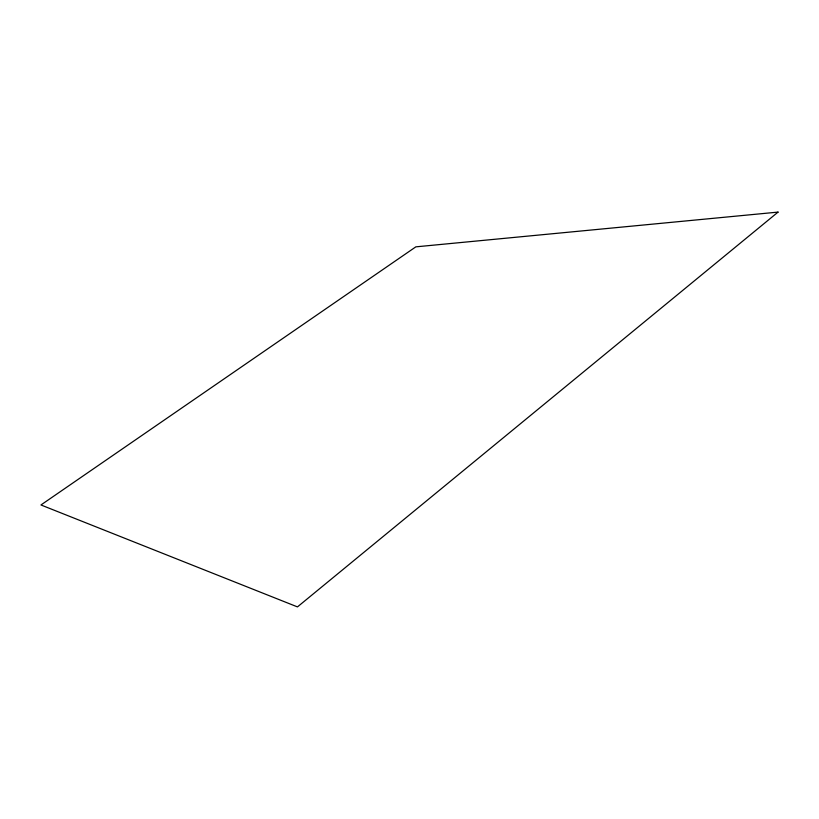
<?xml version="1.0" encoding="UTF-8"?>
<svg xmlns="http://www.w3.org/2000/svg" width="819" height="819" viewBox="0 0 819 819"><rect width="100%" height="100%" fill="white"/><g stroke="black" fill="none" stroke-linecap="round" stroke-linejoin="round"><path stroke-width="1.23" d="M778.05 212.101L297.461 606.899L40.95 504.965L415.847 246.847L778.05 212.101"/></g></svg>
